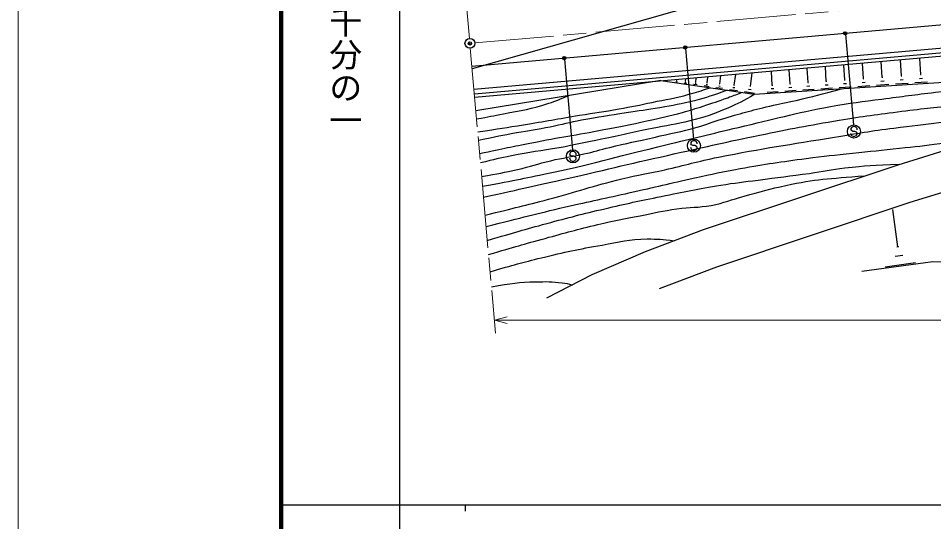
# Model space of a CAD drawing. Units: millimetres, scale not verified. Extents: x 0 to 700000, y -47500 to 447500.
# Drawn here: x 0 to 139328, y 202409 to 279022 of the extents above; entities that cross this region are included whole.
import ezdxf
from ezdxf.enums import TextEntityAlignment as Align

# ---------------------------------------------------------------- set-up
doc = ezdxf.new("R2010")
doc.units = ezdxf.units.MM
doc.header["$LTSCALE"] = 1000
doc.header["$PDMODE"] = 32
doc.header["$PDSIZE"] = 500
doc.linetypes.add('CHAIN', pattern=[18.5, 12, -1.5, 3.5, -1.5])
for name, color, linetype, lineweight in [('M-STR-STRC', 7, 'Continuous', 13), ('M-TTL-BAND', 2, 'CHAIN', 13), ('S-TTL', 7, 'Continuous', 25), ('作業レイヤ1', 7, 'Continuous', 13)]:
    doc.layers.add(name, color=color, linetype=linetype, lineweight=lineweight)
doc.styles.add('@ＭＳ ゴシック', font='')
doc.styles.get('@ＭＳ ゴシック').set_extended_font_data('@MS Gothic')

msp = doc.modelspace()

# ---------------------------------------------------------------- linework, layer by layer
at = {"layer": 'M-STR-STRC'}
for p, q in [((74386, 233599), (72455, 233081)), ((72455, 233081), (368621, 233081)), ((72455, 233081), (74386, 232564))]:
    msp.add_line(p, q, dxfattribs=at)
at = {"layer": 'M-TTL-BAND'}
for p, q in [((68668, 275951), (65215, 315048)), ((69482, 275270), (148424, 282242)), ((68800, 274456), (72631, 231089))]:
    msp.add_line(p, q, dxfattribs=at)
at = {"layer": 'S-TTL', "color": 2, "lineweight": 140}
msp.add_line((40000, 380000), (40000, 20000), dxfattribs=at)
at = {"layer": 'S-TTL'}
for p, q in [((58000, 370000), (58000, 20000)), ((163613, 298191), (69074, 271357)), ((69042, 271717), (148728, 278755)), ((125882, 276586), (127100, 262790)), ((69350, 268231), (149031, 275268)), ((69412, 267533), (149092, 274571)), ((69456, 267035), (149135, 274072)), ((101530, 274436), (102748, 260639)), ((83112, 272809), (84331, 259013)), ((125793, 269634), (125647, 271898)), ((128632, 269837), (128484, 272148)), ((131506, 270043), (131354, 272402)), ((134414, 270251), (134259, 272658)), ((137357, 270461), (137199, 272918)), ((108957, 268863), (109190, 270447)), ((111420, 268670), (111713, 270670)), ((114767, 268846), (114633, 270925)), ((117475, 269039), (117338, 271164)), ((120214, 269235), (120075, 271406)), ((122987, 269433), (122844, 271650)), ((137296, 270457), (137418, 270465)), ((97802, 269539), (69641, 264941)), ((97802, 269539), (112019, 267453)), ((100060, 269410), (100325, 269371)), ((100171, 269475), (100237, 269465)), ((100207, 269551), (100224, 269548)), ((100216, 269550), (100231, 269656)), ((101330, 269223), (101747, 269162)), ((101505, 269326), (101609, 269310)), ((101562, 269445), (101588, 269441)), ((101575, 269443), (101624, 269779)), ((102761, 269014), (103348, 268928)), ((103007, 269157), (103153, 269136)), ((103087, 269325), (103124, 269320)), ((103106, 269323), (103193, 269917)), ((104698, 268968), (104893, 268939)), ((104805, 269191), (104854, 269184)), ((104830, 269187), (104960, 270073)), ((106740, 269040), (106802, 269030)), ((106771, 269035), (106949, 270249)), ((112019, 267453), (150806, 269950)), ((117421, 269036), (117528, 269043)), ((120160, 269232), (120269, 269239)), ((122799, 268885), (123244, 268913)), ((122931, 269430), (123043, 269437)), ((125601, 269075), (126055, 269104)), ((125736, 269630), (125850, 269638)), ((128437, 269268), (128899, 269297)), ((128575, 269833), (128690, 269841)), ((130637, 268852), (132520, 268973)), ((131307, 269463), (131778, 269493)), ((131447, 270039), (131565, 270046)), ((133529, 269038), (135447, 269162)), ((134211, 269660), (134691, 269691)), ((134354, 270247), (134474, 270254)), ((136456, 269227), (138408, 269352)), ((137150, 269860), (137638, 269891)), ((104372, 268777), (105151, 268663)), ((106186, 268511), (107181, 268365)), ((106603, 268755), (106852, 268718)), ((108230, 268211), (109467, 268030)), ((108748, 268515), (109058, 268469)), ((108919, 268869), (108996, 268858)), ((110531, 267874), (112042, 267652)), ((111164, 268244), (111542, 268189)), ((111372, 268677), (111467, 268663)), ((113990, 267781), (115675, 267889)), ((114589, 268327), (115010, 268354)), ((114714, 268842), (114820, 268849)), ((116682, 267954), (118399, 268065)), ((117293, 268511), (117722, 268538)), ((119407, 268129), (121157, 268242)), ((120030, 268696), (120467, 268725)), ((122165, 268307), (123947, 268422)), ((124955, 268487), (126771, 268603)), ((127779, 268668), (129628, 268787)), ((133900, 256745), (166837, 266976)), ((126793, 261935), (126694, 262053)), ((127038, 261795), (126793, 261935)), ((127339, 261793), (127038, 261795)), ((127584, 261681), (127339, 261793)), ((127690, 261545), (127584, 261681)), ((102441, 259784), (102341, 259902)), ((102686, 259645), (102441, 259784)), ((102987, 259642), (102686, 259645)), ((103232, 259530), (102987, 259642)), ((103338, 259394), (103232, 259530)), ((84024, 258157), (83924, 258275)), ((84268, 258018), (84024, 258157)), ((84569, 258016), (84268, 258018)), ((84814, 257904), (84569, 258016)), ((84920, 257768), (84814, 257904)), ((104315, 246861), (133900, 256745)), ((135741, 251034), (152337, 256189)), ((106330, 241208), (135741, 251034)), ((133871, 244230), (133095, 249948)), ((95468, 243509), (104315, 246861)), ((134015, 244250), (133728, 244211)), ((87346, 240018), (95468, 243509)), ((134633, 242930), (133484, 242773)), ((97594, 237898), (106330, 241208)), ((139214, 241945), (128414, 240479)), ((136544, 241785), (131948, 241161)), ((150415, 241679), (139214, 241945)), ((80468, 236458), (87346, 240018)), ((40000, 205000), (579000, 205000)), ((68000, 205000), (68000, 204000))]:
    msp.add_line(p, q, dxfattribs=at)
for centre, radius in [((68734, 275204), 750), ((125869, 276736), 150), ((125869, 276736), 120), ((125869, 276736), 90), ((125869, 276736), 60), ((125869, 276736), 30), ((101517, 274585), 150), ((101517, 274585), 120), ((101517, 274585), 90), ((101517, 274585), 60), ((101517, 274585), 30), ((83099, 272959), 150), ((83099, 272959), 120), ((83099, 272959), 90), ((83099, 272959), 60), ((83099, 272959), 30), ((127188, 261794), 1000), ((102836, 259643), 1000), ((84419, 258017), 1000)]:
    msp.add_circle(centre, radius, dxfattribs=at)
for centre, start, end in [((127194, 262049), 359.55488, 179.55488), ((127190, 261549), 179.55488, 359.55488), ((102838, 259398), 179.55488, 359.55488), ((102841, 259898), 359.55488, 179.55488), ((84420, 257771), 179.55488, 359.55488), ((84424, 258271), 359.55488, 179.55488)]:
    msp.add_arc(centre, 500, start, end, dxfattribs=at)
for points, knots in [([(70655, 253455), (75861, 254423), (77242, 254710), (81444, 255608), (88175, 257047), (91878, 258151), (98570, 259764), (102876, 260802), (105281, 261413), (109596, 262412), (115075, 263680), (118106, 264586), (123638, 265596), (126671, 266149), (128393, 266323), (131447, 266735), (134625, 267164), (136410, 267371), (139591, 267774), (142301, 268117), (143805, 268446), (146529, 268645), (148698, 268804), (149920, 268754), (152092, 268847), (158103, 269103), (160046, 269307), (167460, 269878)], [0, 0, 0, 0, 1, 1, 1, 2, 2, 2, 3, 3, 3, 4, 4, 4, 5, 5, 5, 6, 6, 6, 7, 7, 7, 8, 8, 8, 9, 9, 9, 9]), ([(69923, 261745), (73313, 262248), (74181, 262380), (76906, 262816), (80237, 263350), (82093, 263711), (85421, 264260), (87768, 264646), (89094, 264797), (91435, 265222), (93414, 265581), (94516, 265822), (96486, 266232), (98660, 266684), (99898, 266858), (102038, 267451), (103316, 267805), (103754, 267931), (105286, 268441)], [0, 0, 0, 0, 1, 1, 1, 2, 2, 2, 3, 3, 3, 4, 4, 4, 5, 5, 5, 6, 6, 6, 6]), ([(107882, 268060), (105579, 267231), (104896, 266988), (102932, 266475), (100896, 265944), (99721, 265782), (97648, 265419), (95655, 265070), (94526, 264944), (92527, 264626), (89874, 264204), (88381, 264004), (85740, 263508), (83856, 263155), (82826, 262837), (80944, 262472), (78951, 262085), (77820, 261946), (75823, 261578), (73559, 261160), (72836, 261010), (70038, 260439)], [0, 0, 0, 0, 1, 1, 1, 2, 2, 2, 3, 3, 3, 4, 4, 4, 5, 5, 5, 6, 6, 6, 7, 7, 7, 7]), ([(70215, 258438), (74059, 259265), (75059, 259470), (78174, 260086), (82437, 260929), (84852, 261260), (89120, 262081), (91683, 262574), (93121, 262841), (95668, 263411), (97791, 263887), (98990, 264121), (101090, 264690), (102341, 265029), (103028, 265267), (104262, 265662), (105721, 266129), (106531, 266415), (107970, 266941), (108803, 267244), (109071, 267343), (110094, 267736)], [0, 0, 0, 0, 1, 1, 1, 2, 2, 2, 3, 3, 3, 4, 4, 4, 5, 5, 5, 6, 6, 6, 7, 7, 7, 7]), ([(70522, 254964), (73147, 255411), (73876, 255531), (75999, 256019), (77983, 256476), (79057, 256882), (81038, 257349), (83002, 257813), (84133, 257930), (86102, 258372), (87641, 258718), (88482, 259002), (90016, 259370), (92646, 260001), (94132, 260297), (96768, 260905), (99337, 261496), (100800, 261736), (103341, 262439), (104815, 262847), (105582, 263263), (107050, 263692), (109889, 264524), (111483, 264989), (114365, 265662), (115937, 266029), (116832, 266172), (118406, 266531), (121118, 267151), (121994, 267410), (125303, 268308)], [0, 0, 0, 0, 1, 1, 1, 2, 2, 2, 3, 3, 3, 4, 4, 4, 5, 5, 5, 6, 6, 6, 7, 7, 7, 8, 8, 8, 9, 9, 9, 10, 10, 10, 10]), ([(70803, 251782), (77003, 253168), (78564, 253519), (83536, 254648), (89955, 256105), (93536, 256987), (99960, 258425), (104980, 259549), (107788, 260199), (112827, 261235), (117546, 262206), (120196, 262727), (124948, 263519), (128657, 264137), (130748, 264406), (134477, 264880), (137901, 265316), (139827, 265501), (143261, 265846), (146944, 266217), (149012, 266378), (152702, 266681), (159603, 267248), (161821, 267350), (170390, 267864)], [0, 0, 0, 0, 1, 1, 1, 2, 2, 2, 3, 3, 3, 4, 4, 4, 5, 5, 5, 6, 6, 6, 7, 7, 7, 8, 8, 8, 8]), ([(69750, 263710), (71720, 264070), (72238, 264175), (73827, 264500), (76547, 265057), (78137, 265163), (80755, 266088), (81893, 266490), (82319, 266632), (83629, 267225)], [0, 0, 0, 0, 1, 1, 1, 2, 2, 2, 3, 3, 3, 3]), ([(112102, 267459), (110223, 266390), (109629, 266083), (107970, 265355), (105798, 264401), (104514, 264000), (102216, 263411), (100005, 262844), (98722, 262721), (96486, 262260), (93476, 261639), (91798, 261246), (88788, 260623), (86273, 260103), (84869, 259779), (82343, 259319), (79502, 258801), (77880, 258680), (75053, 258091), (73205, 257706), (72586, 257570), (70341, 257010)], [0, 0, 0, 0, 1, 1, 1, 2, 2, 2, 3, 3, 3, 4, 4, 4, 5, 5, 5, 6, 6, 6, 7, 7, 7, 7]), ([(71043, 249060), (75726, 250204), (76938, 250506), (80701, 251494), (85076, 252643), (87466, 253519), (91864, 254578), (94402, 255190), (95853, 255403), (98401, 255974), (101592, 256689), (103346, 257242), (106553, 257883), (113433, 259258), (117327, 259819), (124254, 260931), (127779, 261498), (129744, 261886), (133287, 262327), (138629, 262991), (141625, 263343), (146985, 263832), (149592, 264071), (151059, 264123), (153668, 264347), (156310, 264573), (157152, 264657), (160427, 264985)], [0, 0, 0, 0, 1, 1, 1, 2, 2, 2, 3, 3, 3, 4, 4, 4, 5, 5, 5, 6, 6, 6, 7, 7, 7, 8, 8, 8, 9, 9, 9, 9]), ([(71198, 247312), (77039, 248807), (78554, 249206), (83297, 250307), (87131, 251198), (89294, 251628), (93136, 252488), (96981, 253349), (99123, 253888), (102975, 254721), (105671, 255305), (107172, 255683), (109889, 256157), (113802, 256841), (116002, 257183), (119941, 257700), (122677, 258059), (124217, 258201), (126961, 258498), (129764, 258800), (131339, 258924), (134141, 259242), (136532, 259514), (137879, 259619), (140257, 259987), (141843, 260232), (142712, 260488), (144299, 260731), (145868, 260972), (146398, 261027), (148332, 261228)], [0, 0, 0, 0, 1, 1, 1, 2, 2, 2, 3, 3, 3, 4, 4, 4, 5, 5, 5, 6, 6, 6, 7, 7, 7, 8, 8, 8, 9, 9, 9, 10, 10, 10, 10]), ([(71384, 245203), (75745, 246496), (76886, 246837), (80437, 247795), (83867, 248721), (85794, 249223), (89251, 250039), (92601, 250831), (94487, 251237), (97861, 251916), (101391, 252628), (103364, 253062), (106920, 253630), (109128, 253983), (110375, 254111), (112591, 254406), (115651, 254811), (117369, 255002), (120426, 255426), (122534, 255718), (123700, 255983), (125812, 256242), (129031, 256636), (130154, 256642), (134095, 256806)], [0, 0, 0, 0, 1, 1, 1, 2, 2, 2, 3, 3, 3, 4, 4, 4, 5, 5, 5, 6, 6, 6, 7, 7, 7, 8, 8, 8, 8]), ([(71574, 243057), (75721, 244287), (76799, 244610), (80169, 245531), (83307, 246389), (85062, 246884), (88227, 247633), (90722, 248224), (92137, 248475), (94651, 248976), (96835, 249412), (98052, 249705), (100256, 250027), (102275, 250322), (103447, 250182), (105453, 250553), (107456, 250923), (108509, 251424), (110475, 251954), (112954, 252623), (114331, 253047), (116840, 253589), (121451, 254587), (123191, 254601), (128830, 255051)], [0, 0, 0, 0, 1, 1, 1, 2, 2, 2, 3, 3, 3, 4, 4, 4, 5, 5, 5, 6, 6, 6, 7, 7, 7, 8, 8, 8, 8]), ([(71804, 240444), (75534, 241538), (76559, 241826), (79640, 242582), (83208, 243456), (85226, 243879), (88845, 244515), (91505, 244982), (92996, 245443), (95696, 245440), (97322, 245438), (97955, 245414), (99850, 245169)], [0, 0, 0, 0, 1, 1, 1, 2, 2, 2, 3, 3, 3, 4, 4, 4, 4]), ([(72006, 238162), (75124, 238671), (76103, 238905), (78757, 238925), (80334, 238936), (81233, 238997), (82792, 238756), (83402, 238662), (83628, 238634), (84346, 238465)], [0, 0, 0, 0, 1, 1, 1, 2, 2, 2, 3, 3, 3, 3])]:
    msp.add_open_spline(points, degree=3, knots=knots, dxfattribs=at)
for p in [(125869, 276736), (68734, 275204), (101517, 274585), (83099, 272959)]:
    msp.add_point(p, dxfattribs=at)
at = {"layer": 'S-TTL', "color": 6}
msp.add_point((68734, 275204), dxfattribs=at)
at = {"layer": '作業レイヤ1'}
msp.add_lwpolyline([(0, -47500), (700000, -47500), (700000, 447500), (0, 447500)], close=True, dxfattribs=at)

# ---------------------------------------------------------------- texts
at = {"layer": 'S-TTL', "style": '@ＭＳ ゴシック'}
msp.add_text('縮尺千分の一', height=3666, rotation=270, dxfattribs=at).set_placement((49777, 261030), align=Align.MIDDLE_RIGHT)

doc.saveas('drawing.dxf')
